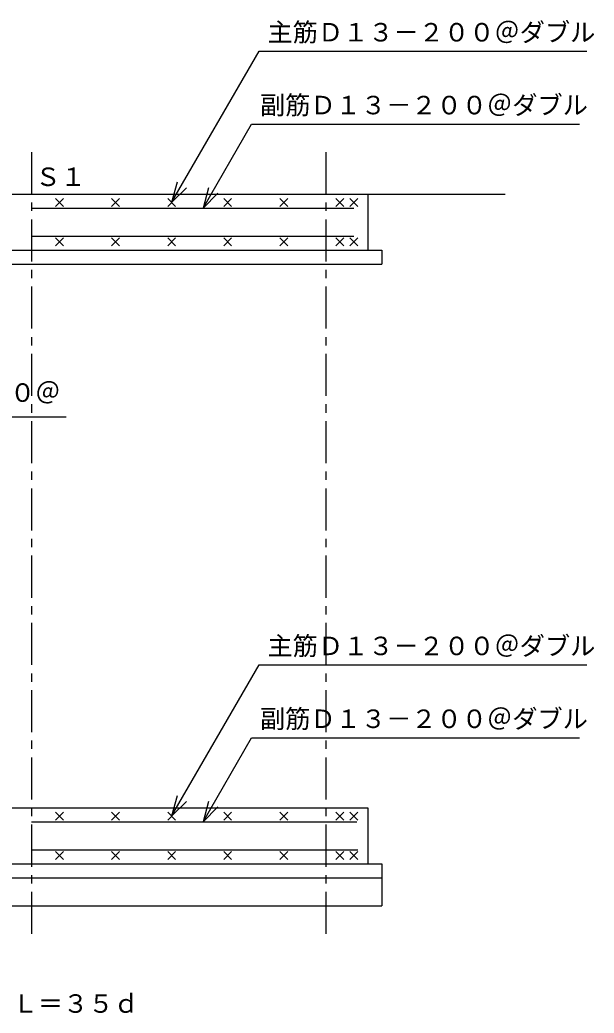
# Model space of a CAD drawing. Units: millimetres, scale not verified. Extents: x -23133 to 8910, y -6308 to 6308.
# Drawn here: x 1324 to 3373, y -827 to 2717 of the extents above; entities that cross this region are included whole.
import ezdxf
from ezdxf.enums import TextEntityAlignment as Align

# ---------------------------------------------------------------- set-up
doc = ezdxf.new("R2010")
doc.units = ezdxf.units.MM
doc.header["$LTSCALE"] = 30
doc.linetypes.add('CHAIN1', pattern=[8, 5, -1, 1, -1])
doc.layers.add('0-4_製作', color=3, linetype='Continuous', lineweight=25)
doc.layers.add('0-7_08', color=2, linetype='Continuous', lineweight=25)
doc.styles.add('ＭＳ ゴシック', font='')
doc.styles.get('ＭＳ ゴシック').set_extended_font_data('MS Gothic')

msp = doc.modelspace()

# ---------------------------------------------------------------- linework, layer by layer
at = {"layer": '0-4_製作', "color": 2}
for p, q in [((1865.36, 2065.3), (2177.13, 2605.3)), ((2177.13, 2605.3), (3347.13, 2605.3)), ((1977.27, 2045.3), (2150.47, 2345.3)), ((2150.47, 2345.3), (3320.48, 2345.3)), ((-146.13, 2095.3), (3055.44, 2095.3)), ((2565.36, 2095.3), (2565.36, 1895.3)), ((415.36, 1895.3), (2615.36, 1895.3)), ((2615.36, 1895.3), (2615.36, 1845.3)), ((415.36, 1845.3), (2615.36, 1845.3)), ((453.92, 1300.58), (1488.94, 1300.58)), ((1865.36, -124.67), (2177.13, 415.33)), ((2177.13, 415.33), (3347.13, 415.33)), ((1977.27, -144.67), (2150.48, 155.33)), ((2150.48, 155.33), (3320.48, 155.33)), ((415.36, -94.67), (2565.36, -94.67)), ((2565.36, -94.67), (2565.36, -294.67)), ((115.36, -294.67), (2615.36, -294.67)), ((2615.36, -294.67), (2615.36, -444.67)), ((115.36, -444.67), (2615.36, -444.67))]:
    msp.add_line(p, q, dxfattribs=at)
at = {"layer": '0-4_製作', "color": 2, "linetype": 'CHAIN1'}
for p, q in [((1365.36, 2245.3), (1365.36, -560.69)), ((2415.36, 2245.3), (2415.36, -560.69))]:
    msp.add_line(p, q, dxfattribs=at)
at = {"layer": '0-4_製作'}
for p, q in [((1479.5, 2079.45), (1451.22, 2051.17)), ((1451.22, 2079.45), (1479.5, 2051.17)), ((1679.5, 2079.45), (1651.22, 2051.17)), ((1651.22, 2079.45), (1679.5, 2051.17)), ((1879.5, 2079.45), (1851.22, 2051.17)), ((1851.22, 2079.45), (1879.5, 2051.17)), ((2079.5, 2079.45), (2051.22, 2051.17)), ((2051.22, 2079.45), (2079.5, 2051.17)), ((2279.5, 2079.45), (2251.22, 2051.17)), ((2251.22, 2079.45), (2279.5, 2051.17)), ((2479.5, 2079.45), (2451.22, 2051.17)), ((2451.22, 2079.45), (2479.5, 2051.17)), ((2529.5, 2079.45), (2501.22, 2051.16)), ((2501.22, 2079.45), (2529.5, 2051.16)), ((1365.36, 2045.3), (2515.47, 2045.3)), ((1365.36, 1945.3), (2515.36, 1945.3)), ((1479.5, 1911.16), (1451.22, 1939.45)), ((1451.22, 1911.16), (1479.5, 1939.45)), ((1679.5, 1911.16), (1651.22, 1939.45)), ((1651.22, 1911.16), (1679.5, 1939.45)), ((1879.5, 1911.16), (1851.22, 1939.45)), ((1851.22, 1911.16), (1879.5, 1939.45)), ((2079.5, 1911.16), (2051.22, 1939.45)), ((2051.22, 1911.16), (2079.5, 1939.45)), ((2279.5, 1911.16), (2251.22, 1939.45)), ((2251.22, 1911.16), (2279.5, 1939.45)), ((2479.5, 1911.16), (2451.22, 1939.45)), ((2451.22, 1911.16), (2479.5, 1939.45)), ((2529.5, 1911.16), (2501.22, 1939.44)), ((2501.22, 1911.16), (2529.5, 1939.44)), ((1479.5, -110.53), (1451.22, -138.81)), ((1451.22, -110.53), (1479.5, -138.81)), ((1679.5, -110.53), (1651.22, -138.81)), ((1651.22, -110.53), (1679.5, -138.81)), ((1879.5, -110.53), (1851.22, -138.81)), ((1851.22, -110.53), (1879.5, -138.81)), ((2079.5, -110.53), (2051.22, -138.81)), ((2051.22, -110.53), (2079.5, -138.81)), ((2279.5, -110.53), (2251.22, -138.81)), ((2251.22, -110.53), (2279.5, -138.81)), ((2479.5, -110.53), (2451.22, -138.81)), ((2451.22, -110.53), (2479.5, -138.81)), ((2529.5, -110.53), (2501.22, -138.81)), ((2501.22, -110.53), (2529.5, -138.81)), ((1365.36, -144.67), (2526.69, -144.67)), ((1365.36, -244.67), (2529.27, -244.67)), ((1479.5, -278.81), (1451.22, -250.53)), ((1451.22, -278.81), (1479.5, -250.53)), ((1679.5, -278.81), (1651.22, -250.53)), ((1651.22, -278.81), (1679.5, -250.53)), ((1879.5, -278.81), (1851.22, -250.53)), ((1851.22, -278.81), (1879.5, -250.53)), ((2079.5, -278.81), (2051.22, -250.53)), ((2051.22, -278.81), (2079.5, -250.53)), ((2279.5, -278.81), (2251.22, -250.53)), ((2251.22, -278.81), (2279.5, -250.53)), ((2479.5, -278.81), (2451.22, -250.53)), ((2451.22, -278.81), (2479.5, -250.53)), ((2529.5, -278.82), (2501.22, -250.53)), ((2501.22, -278.82), (2529.5, -250.53))]:
    msp.add_line(p, q, dxfattribs=at)
at = {"layer": '0-4_製作', "color": 2}
for points in [[(1884.77, 2137.75), (1865.36, 2065.3), (1918.39, 2118.33)], [(1996.68, 2117.75), (1977.27, 2045.3), (2030.3, 2098.33)], [(1884.77, -52.22), (1865.36, -124.67), (1918.39, -71.64)], [(1996.68, -72.22), (1977.27, -144.67), (2030.3, -91.63)]]:
    msp.add_lwpolyline(points, dxfattribs=at)
at = {"layer": '0-7_08'}
msp.add_line((115.36, -344.67), (2615.36, -344.67), dxfattribs=at)

# ---------------------------------------------------------------- texts
at = {"layer": '0-4_製作', "color": 4, "style": 'ＭＳ ゴシック'}
for s, p in [('主筋Ｄ１３－２００＠ダブル', (2207.13, 2620.3)), ('副筋Ｄ１３－２００＠ダブル', (2180.48, 2360.3)), ('Ｓ１', (1379.07, 2104.47)), ('帯筋\u3000Ｄ１０－１００＠', (478.53, 1334.33)), ('主筋Ｄ１３－２００＠ダブル', (2207.13, 430.33)), ('副筋Ｄ１３－２００＠ダブル', (2180.48, 170.33)), ('Ｌ＝３５ｄ', (1298.18, -845.9))]:
    msp.add_text(s, height=65.98, dxfattribs=at).set_placement(p, align=Align.BOTTOM_LEFT)

doc.saveas('drawing.dxf')
